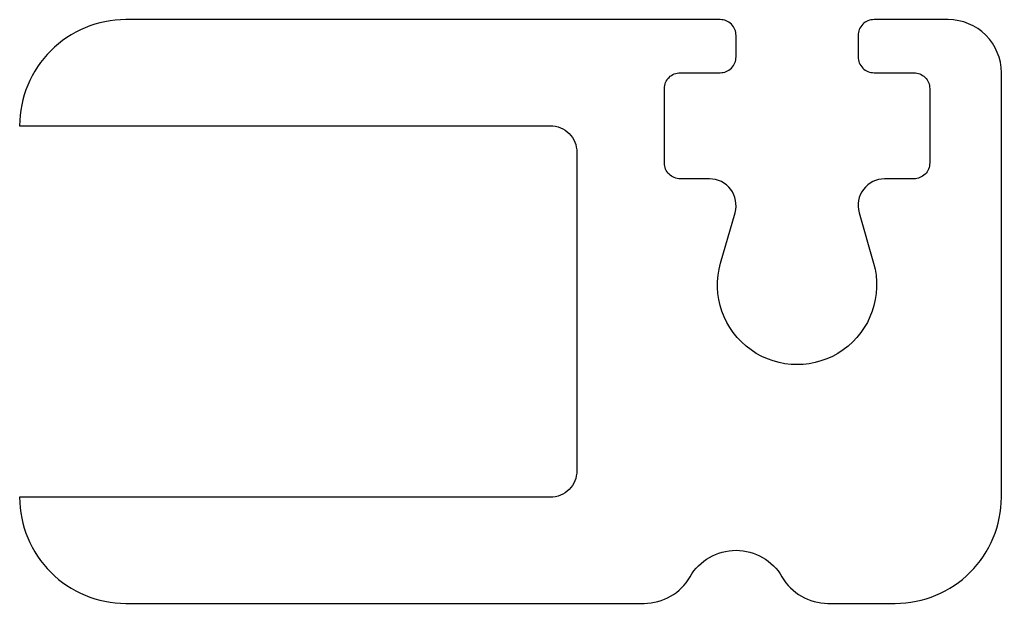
# Model space of a CAD drawing. Extents: x 177.4 to 195.9, y 235 to 246.
import ezdxf

# ---------------------------------------------------------------- set-up
doc = ezdxf.new("R2010")
doc.units = 0
doc.layers.get('0').update_dxf_attribs({"linetype": 'CONTINUOUS'})

msp = doc.modelspace()

# ---------------------------------------------------------------- linework, layer by layer
msp.add_lwpolyline([(191.722, 235.484, 0.267949), (192.588, 234.984), (193.856, 234.984, 0.414214), (195.856, 236.984), (195.856, 244.984, 0.414214), (194.856, 245.984), (193.456, 245.984, 0.414214), (193.156, 245.684), (193.156, 245.284, 0.414214), (193.456, 244.984), (194.206, 244.984, -0.414214), (194.506, 244.684), (194.506, 243.284, -0.414214), (194.206, 242.984), (193.656, 242.984, 0.498728), (193.175, 242.346), (193.448, 241.398, -1.327692), (190.564, 241.398), (190.837, 242.346, 0.498728), (190.356, 242.984), (189.806, 242.984, -0.414214), (189.506, 243.284), (189.506, 244.684, -0.414214), (189.806, 244.984), (190.556, 244.984, 0.414214), (190.856, 245.284), (190.856, 245.684, 0.414214), (190.556, 245.984), (179.356, 245.984, 0.414214), (177.356, 243.984), (187.356, 243.984, -0.414214), (187.856, 243.484), (187.856, 237.484, -0.414214), (187.356, 236.984), (177.356, 236.984), (177.356, 236.984, 0.414214), (179.356, 234.984), (181.756, 234.984), (189.124, 234.984, 0.267949), (189.99, 235.484, -0.57735)], format="xyb", close=True)

doc.saveas('drawing.dxf')
